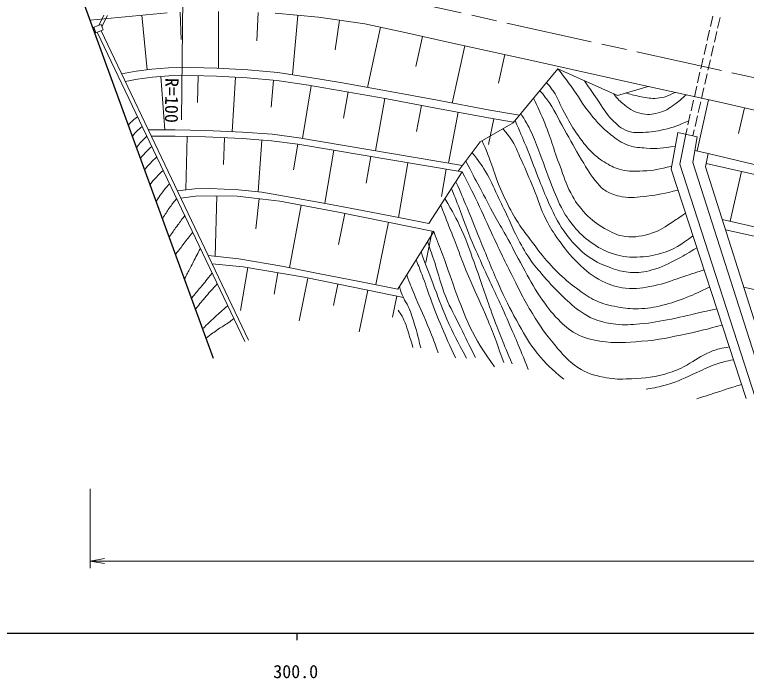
# Model space of a CAD drawing. Units: millimetres, scale not verified. Extents: x 40000 to 680000, y 20000 to 380000.
# Drawn here: x 328816 to 430425, y 198715 to 290844 of the extents above; entities that cross this region are included whole.
import ezdxf
from ezdxf.enums import TextEntityAlignment as Align

# ---------------------------------------------------------------- set-up
doc = ezdxf.new("R2010")
doc.units = ezdxf.units.MM
doc.header["$LTSCALE"] = 1000
doc.linetypes.add('CHAIN', pattern=[18.5, 12, -1.5, 3.5, -1.5])
for name, color, linetype, lineweight in [('M-BGD-RSTR', 5, 'Continuous', 25), ('M-BMK', 2, 'CHAIN', 13), ('M-STR-HTXT', 7, 'Continuous', 13), ('M-TTL-BAND', 7, 'Continuous', 25), ('M-WORK', 1, 'Continuous', 13)]:
    doc.layers.add(name, color=color, linetype=linetype, lineweight=lineweight)
doc.styles.add('ＭＳ ゴシック', font='')
doc.styles.get('ＭＳ ゴシック').set_extended_font_data('MS Gothic')

# ---------------------------------------------------------------- blocks, each defined once
blk = doc.blocks.new('open_arrow')
at = {"color": 0, "linetype": 'Continuous', "lineweight": -2}
blk.add_lwpolyline([(7.5, 1.25), (0, 0), (7.5, -1.25)], dxfattribs=at)

msp = doc.modelspace()

# ---------------------------------------------------------------- linework, layer by layer
at = {"layer": 'M-BGD-RSTR'}
msp.add_line((356416, 243106), (337594, 294785), dxfattribs=at)
at = {"layer": 'M-BMK'}
msp.add_line((379113, 293681), (452610, 277408), dxfattribs=at)
at = {"layer": 'M-STR-HTXT'}
for p, q in [((352194, 296240), (352000, 276241)), ((339314, 225000), (339314, 214000)), ((339314, 215000), (545886, 215000))]:
    msp.add_line(p, q, dxfattribs=at)
at = {"layer": 'M-TTL-BAND'}
for p, q in [((40000, 205000), (579000, 205000)), ((368000, 205000), (368000, 204000))]:
    msp.add_line(p, q, dxfattribs=at)
at = {"layer": 'M-WORK'}
for p, q in [((339314, 290061), (350014, 291113)), ((340492, 289329), (341224, 290766)), ((340944, 289211), (341711, 290716)), ((346463, 290764), (347208, 283176)), ((351781, 291187), (351940, 287378)), ((357115, 291299), (357115, 283397)), ((362643, 291148), (362448, 287202)), ((364986, 291033), (371033, 290473)), ((368158, 290739), (367396, 282497)), ((425437, 289192), (425772, 290654)), ((371033, 290473), (377453, 289567)), ((373912, 290067), (373334, 285969)), ((426430, 288971), (426765, 290433)), ((340851, 289462), (339832, 289083)), ((339832, 289083), (340109, 288341)), ((340109, 288341), (341127, 288720)), ((340813, 288603), (361304, 245652)), ((341127, 288720), (340851, 289462)), ((377453, 289567), (383634, 288235)), ((379621, 289100), (377820, 280743)), ((424990, 287243), (425325, 288705)), ((340293, 288410), (360784, 245459)), ((383634, 288235), (389202, 286983)), ((385468, 287823), (384530, 283653)), ((425983, 287022), (426318, 288484)), ((389202, 286983), (401057, 284372)), ((424543, 285293), (424878, 286755)), ((391309, 286519), (389559, 278575)), ((425536, 285073), (425871, 286535)), ((396870, 285295), (395995, 281323)), ((424095, 283344), (424431, 284806)), ((425089, 283123), (425424, 284585)), ((350189, 283439), (353285, 283498)), ((353285, 283498), (356891, 283409)), ((401057, 284372), (416189, 281016)), ((343674, 282608), (345690, 282977)), ((345690, 282977), (347857, 283261)), ((347857, 283261), (350189, 283439)), ((356891, 283409), (361207, 283161)), ((361207, 283161), (365363, 282806)), ((365363, 282806), (369803, 282131)), ((404245, 283339), (398021, 275822)), ((412524, 279611), (404245, 283339)), ((423648, 281395), (423984, 282857)), ((424642, 281174), (424977, 282636)), ((344164, 281580), (345861, 281890)), ((345861, 281890), (347970, 282167)), ((347970, 282167), (350242, 282340)), ((349115, 282254), (349677, 274870)), ((350242, 282340), (353282, 282398)), ((353282, 282398), (356846, 282310)), ((354294, 282373), (354203, 278671)), ((356846, 282310), (361128, 282064)), ((359473, 282159), (359037, 274595)), ((361128, 282064), (365233, 281713)), ((364761, 281753), (364438, 277978)), ((365233, 281713), (369629, 281044)), ((369803, 282131), (374047, 281420)), ((370007, 280981), (368782, 273659)), ((369629, 281044), (373859, 280336)), ((374047, 281420), (380477, 280266)), ((416807, 280879), (412524, 279611)), ((416189, 281016), (427138, 278591)), ((423201, 279445), (423537, 280907)), ((424195, 279224), (424530, 280686)), ((373859, 280336), (380279, 279184)), ((375130, 280108), (374474, 276455)), ((380477, 280266), (387528, 278952)), ((380245, 279190), (378942, 271934)), ((380279, 279184), (387327, 277870)), ((387528, 278952), (394809, 277602)), ((422754, 277496), (423089, 278958)), ((425175, 279026), (423602, 271920)), ((423747, 277275), (424083, 278737)), ((427138, 278591), (442297, 275128)), ((385317, 278245), (384642, 274621)), ((387327, 277870), (394617, 276519)), ((394809, 277602), (398916, 276903)), ((430145, 277905), (429334, 274357)), ((390391, 277302), (389077, 270214)), ((394617, 276519), (398106, 275925)), ((422307, 275546), (422642, 277008)), ((423300, 275326), (423636, 276788)), ((398021, 275822), (393463, 273173)), ((395350, 276369), (394627, 272837)), ((347363, 274875), (351119, 274867)), ((351119, 274867), (355364, 274761)), ((355364, 274761), (360479, 274530)), ((360479, 274530), (364564, 274245)), ((420927, 274501), (419989, 269386)), ((420927, 274501), (423610, 273905)), ((422012, 274260), (422195, 275059)), ((423005, 274039), (423189, 274838)), ((347793, 273974), (351107, 273967)), ((351107, 273967), (355333, 273861)), ((352792, 273925), (352606, 266517)), ((355333, 273861), (360428, 273631)), ((357976, 273742), (357809, 270041)), ((360428, 273631), (364473, 273350)), ((363154, 273441), (362654, 266263)), ((364473, 273350), (368123, 272858)), ((364564, 274245), (368258, 273748)), ((368258, 273748), (390995, 269888)), ((421208, 270104), (422012, 274260)), ((423610, 273905), (422971, 270317)), ((368154, 272853), (367556, 269305)), ((368123, 272858), (390401, 269097)), ((393463, 273173), (390401, 269097)), ((373121, 272016), (371882, 264663)), ((425140, 271579), (423270, 271993)), ((424749, 269697), (425140, 271579)), ((425140, 271579), (432314, 269844)), ((378268, 271149), (377648, 267472)), ((383415, 270281), (382137, 262699)), ((422971, 270317), (433608, 237101)), ((388722, 269387), (388083, 265596)), ((419989, 269386), (430396, 237581)), ((431638, 237735), (421208, 270104)), ((435138, 236995), (424749, 269697)), ((424846, 270163), (432025, 268576)), ((390969, 269008), (386318, 261842)), ((390401, 269097), (390969, 269008)), ((429728, 269084), (428198, 262161)), ((353816, 266673), (351423, 266365)), ((355912, 266708), (353816, 266673)), ((359890, 266548), (355912, 266708)), ((363158, 266211), (359890, 266548)), ((351908, 265347), (353941, 265625)), ((353941, 265625), (356764, 265714)), ((356888, 265711), (356684, 257289)), ((356764, 265714), (359695, 265643)), ((359695, 265643), (363265, 265252)), ((362766, 265307), (362307, 261120)), ((366284, 265660), (363158, 266211)), ((363265, 265252), (365627, 264950)), ((371967, 264648), (366284, 265660)), ((365627, 264950), (373797, 263440)), ((368590, 264402), (366984, 255712)), ((378113, 263476), (371967, 264648)), ((374670, 263262), (373785, 258933)), ((373797, 263440), (387011, 260741)), ((382624, 262606), (378113, 263476)), ((386318, 261842), (382624, 262606)), ((427061, 262420), (440104, 259448)), ((380731, 262024), (378962, 253364)), ((387011, 260741), (382047, 252740)), ((386792, 260785), (385908, 256456)), ((427513, 260996), (444633, 257123)), ((359935, 256940), (355702, 257395)), ((356236, 256277), (360547, 255848)), ((365902, 255928), (359935, 256940)), ((361205, 255734), (360177, 249795)), ((360547, 255848), (369019, 254382)), ((370724, 254969), (365902, 255928)), ((365362, 255015), (364848, 252046)), ((369516, 254283), (368321, 248329)), ((369019, 254382), (376052, 252971)), ((376958, 253770), (370724, 254969)), ((373684, 253446), (373087, 250469)), ((382047, 252740), (376958, 253770)), ((430050, 253010), (434797, 251920)), ((376052, 252971), (382792, 251559)), ((377849, 252594), (376641, 246831)), ((381883, 251749), (381280, 248867))]:
    msp.add_line(p, q, dxfattribs=at)
for points, knots in [([(404245, 283339), (405144, 282184), (405377, 281872), (406081, 280915), (407171, 279434), (407594, 278464), (408772, 277052), (409762, 275866), (410343, 275203), (411543, 274228), (412455, 273487), (413016, 273070), (414127, 272683), (415031, 272368), (415596, 272389), (416551, 272310), (418119, 272180), (418747, 272322), (420571, 272562)], [0, 0, 0, 0, 1, 1, 1, 2, 2, 2, 3, 3, 3, 4, 4, 4, 5, 5, 5, 6, 6, 6, 6]), ([(407934, 281678), (408780, 280426), (409001, 280101), (409704, 279103), (410490, 277989), (410795, 277247), (411756, 276280), (412512, 275517), (412984, 275047), (413994, 274681), (414760, 274403), (415257, 274474), (416072, 274495), (417216, 274524), (417858, 274646), (418975, 274894), (420372, 275204), (420885, 275447), (422434, 276100)], [0, 0, 0, 0, 1, 1, 1, 2, 2, 2, 3, 3, 3, 4, 4, 4, 5, 5, 5, 6, 6, 6, 6]), ([(402676, 281445), (403131, 280915), (403256, 280729), (403594, 280246), (404358, 279150), (404512, 278374), (405165, 277209), (405784, 276106), (406076, 275451), (406808, 274420), (407611, 273290), (408047, 272627), (409046, 271667), (409717, 271022), (410145, 270702), (410947, 270229), (411728, 269768), (412198, 269526), (413078, 269305), (414210, 269021), (414895, 269111), (416062, 269145), (417647, 269192), (418264, 269380), (420067, 269809)], [0, 0, 0, 0, 1, 1, 1, 2, 2, 2, 3, 3, 3, 4, 4, 4, 5, 5, 5, 6, 6, 6, 7, 7, 7, 8, 8, 8, 8]), ([(401737, 280310), (402198, 279792), (402320, 279614), (402673, 279151), (403821, 277642), (404166, 276598), (405110, 274955), (406068, 273288), (406543, 272318), (407548, 270679), (408358, 269358), (408761, 268565), (409786, 267402), (410190, 266943), (410413, 266652), (410945, 266350), (411740, 265898), (412258, 265751), (413156, 265577), (414474, 265322), (415255, 265537), (416592, 265657), (418313, 265812), (418947, 265999), (420936, 266492)], [0, 0, 0, 0, 1, 1, 1, 2, 2, 2, 3, 3, 3, 4, 4, 4, 5, 5, 5, 6, 6, 6, 7, 7, 7, 8, 8, 8, 8]), ([(412003, 279846), (412593, 279098), (412848, 278821), (413514, 278304), (414374, 277637), (414944, 277259), (416018, 277079), (416986, 276916), (417579, 277020), (418522, 277292), (419437, 277555), (419858, 277958), (420627, 278517), (421218, 278947), (421428, 279126), (422062, 279715)], [0, 0, 0, 0, 1, 1, 1, 2, 2, 2, 3, 3, 3, 4, 4, 4, 5, 5, 5, 5]), ([(413727, 279967), (414683, 279681), (414981, 279593), (415805, 279450), (416660, 279301), (417151, 279170), (418016, 279237), (419054, 279316), (419507, 279561), (420553, 280050)], [0, 0, 0, 0, 1, 1, 1, 2, 2, 2, 3, 3, 3, 3]), ([(400874, 279267), (401556, 277844), (401726, 277435), (402233, 276243), (403278, 273785), (403599, 272305), (404551, 269810), (405108, 268350), (405306, 267478), (406029, 266093), (406671, 264865), (407153, 264222), (408107, 263216), (409004, 262272), (409608, 261813), (410745, 261178), (411785, 260597), (412397, 260183), (413582, 260059), (415069, 259904), (415953, 260090), (417378, 260539), (418584, 260918), (419147, 261421), (420216, 262097), (420920, 262543), (421163, 262704), (421981, 263298)], [0, 0, 0, 0, 1, 1, 1, 2, 2, 2, 3, 3, 3, 4, 4, 4, 5, 5, 5, 6, 6, 6, 7, 7, 7, 8, 8, 8, 9, 9, 9, 9]), ([(344613, 275512), (344879, 275814), (344961, 275907), (345211, 276133), (345462, 276361), (345564, 276433), (345894, 276668)], [0, 0, 0, 0, 1, 1, 1, 2, 2, 2, 2]), ([(399093, 277116), (399572, 276393), (399703, 276167), (400053, 275535), (400627, 274497), (400847, 273862), (401296, 272765), (402090, 270824), (402396, 269683), (403179, 267738), (403762, 266290), (404019, 265442), (404751, 264062), (405317, 262994), (405665, 262393), (406456, 261478), (407303, 260498), (407818, 259955), (408880, 259213), (409884, 258512), (410487, 258128), (411651, 257748), (412992, 257311), (413809, 257155), (415220, 257189), (416568, 257221), (417335, 257348), (418630, 257721), (420510, 258264), (421213, 258871), (423014, 260141)], [0, 0, 0, 0, 1, 1, 1, 2, 2, 2, 3, 3, 3, 4, 4, 4, 5, 5, 5, 6, 6, 6, 7, 7, 7, 8, 8, 8, 9, 9, 9, 10, 10, 10, 10]), ([(398299, 276157), (399052, 274439), (399247, 273988), (399825, 272585), (400520, 270901), (400854, 269935), (401530, 268243), (402020, 267019), (402253, 266316), (402800, 265117), (403408, 263785), (403700, 263006), (404470, 261760), (405186, 260601), (405633, 259965), (406566, 258972), (407407, 258075), (407913, 257570), (408963, 256929), (410055, 256263), (410729, 255971), (411947, 255580), (412853, 255289), (413377, 255111), (414327, 255065), (415498, 255007), (416178, 255097), (417311, 255402), (418793, 255801), (419552, 256260), (420916, 256965), (421973, 257511), (422340, 257724), (423556, 258484)], [0, 0, 0, 0, 1, 1, 1, 2, 2, 2, 3, 3, 3, 4, 4, 4, 5, 5, 5, 6, 6, 6, 7, 7, 7, 8, 8, 8, 9, 9, 9, 10, 10, 10, 11, 11, 11, 11]), ([(345171, 273981), (345463, 274328), (345549, 274430), (345814, 274694), (346080, 274959), (346182, 275045), (346530, 275336)], [0, 0, 0, 0, 1, 1, 1, 2, 2, 2, 2]), ([(396605, 274999), (397106, 274456), (397251, 274252), (397619, 273739), (398412, 272636), (398614, 271865), (399182, 270631), (399872, 269132), (400229, 268278), (400865, 266755), (401578, 265049), (401771, 264000), (402623, 262359), (403208, 261233), (403589, 260624), (404342, 259602), (405307, 258290), (405838, 257527), (407019, 256405), (408223, 255261), (408925, 254580), (410416, 253847), (411599, 253266), (412339, 253007), (413652, 252888), (415181, 252750), (416062, 252918), (417569, 253208), (419076, 253498), (419864, 253896), (421325, 254367), (422590, 254774), (422994, 254910), (424552, 255441)], [0, 0, 0, 0, 1, 1, 1, 2, 2, 2, 3, 3, 3, 4, 4, 4, 5, 5, 5, 6, 6, 6, 7, 7, 7, 8, 8, 8, 9, 9, 9, 10, 10, 10, 11, 11, 11, 11]), ([(345739, 272423), (346070, 272819), (346162, 272931), (346454, 273238), (346730, 273530), (346829, 273624), (347187, 273959)], [0, 0, 0, 0, 1, 1, 1, 2, 2, 2, 2]), ([(393739, 273333), (394202, 272283), (394323, 271992), (394664, 271120), (395125, 269943), (395270, 269242), (395730, 268065), (396284, 266647), (396608, 265854), (397293, 264495), (397884, 263321), (398257, 262680), (398980, 261582), (399501, 260791), (399847, 260385), (400419, 259628), (401185, 258614), (401584, 258021), (402408, 257053), (403305, 256000), (403822, 255414), (404841, 254478), (405703, 253686), (406231, 253290), (407185, 252613), (408060, 251993), (408531, 251589), (409512, 251157), (410623, 250667), (411301, 250502), (412496, 250286), (413634, 250081), (414288, 249989), (415444, 250020), (416761, 250056), (417499, 250205), (418783, 250500), (420107, 250803), (420821, 251092), (422087, 251583), (423385, 252087), (423828, 252309), (425333, 253056)], [0, 0, 0, 0, 1, 1, 1, 2, 2, 2, 3, 3, 3, 4, 4, 4, 5, 5, 5, 6, 6, 6, 7, 7, 7, 8, 8, 8, 9, 9, 9, 10, 10, 10, 11, 11, 11, 12, 12, 12, 13, 13, 13, 14, 14, 14, 14]), ([(346286, 270920), (346692, 271391), (346803, 271527), (347164, 271888), (347429, 272153), (347522, 272242), (347861, 272547)], [0, 0, 0, 0, 1, 1, 1, 2, 2, 2, 2]), ([(392334, 271671), (393272, 270507), (393562, 270129), (394223, 269056), (394977, 267830), (395226, 267047), (395856, 265753), (396426, 264584), (396742, 263928), (397295, 262751), (397789, 261700), (397999, 261079), (398538, 260051), (399192, 258807), (399543, 258094), (400350, 256943), (401055, 255937), (401512, 255417), (402321, 254492), (403288, 253388), (403832, 252767), (404897, 251757), (405905, 250801), (406469, 250244), (407632, 249484), (408369, 249002), (408807, 248744), (409639, 248454), (410651, 248100), (411256, 247993), (412320, 247868), (413609, 247716), (414348, 247817), (415642, 247921), (417370, 248060), (418326, 248268), (420029, 248596), (421739, 248925), (422678, 249199), (424380, 249573), (425142, 249740), (425382, 249793), (426333, 249998)], [0, 0, 0, 0, 1, 1, 1, 2, 2, 2, 3, 3, 3, 4, 4, 4, 5, 5, 5, 6, 6, 6, 7, 7, 7, 8, 8, 8, 9, 9, 9, 10, 10, 10, 11, 11, 11, 12, 12, 12, 13, 13, 13, 14, 14, 14, 14]), ([(346868, 269320), (347239, 269757), (347341, 269877), (347661, 270219), (347996, 270576), (348116, 270690), (348548, 271106)], [0, 0, 0, 0, 1, 1, 1, 2, 2, 2, 2]), ([(391454, 270499), (392400, 268723), (392636, 268279), (393393, 266856), (394205, 265330), (394635, 264461), (395471, 262949), (396062, 261880), (396425, 261299), (397016, 260231), (397963, 258524), (398422, 257529), (399379, 255827), (400301, 254184), (400757, 253223), (401812, 251662), (402691, 250361), (403210, 249632), (404316, 248518), (405171, 247657), (405674, 247154), (406740, 246573), (407945, 245917), (408743, 245757), (410097, 245534), (412325, 245168), (413626, 245341), (415878, 245508), (418360, 245692), (419731, 246026), (422165, 246547), (424093, 246959), (424750, 247125), (427065, 247762)], [0, 0, 0, 0, 1, 1, 1, 2, 2, 2, 3, 3, 3, 4, 4, 4, 5, 5, 5, 6, 6, 6, 7, 7, 7, 8, 8, 8, 9, 9, 9, 10, 10, 10, 11, 11, 11, 11]), ([(347620, 267256), (348018, 267763), (348134, 267911), (348496, 268301), (348849, 268680), (348983, 268803), (349445, 269226)], [0, 0, 0, 0, 1, 1, 1, 2, 2, 2, 2]), ([(390969, 269008), (391853, 267320), (392081, 266870), (392762, 265483), (393695, 263584), (394139, 262483), (395040, 260568), (396117, 258282), (396696, 256988), (397837, 254734), (398916, 252603), (399465, 251375), (400715, 249339), (401805, 247562), (402475, 246591), (403818, 244997), (404952, 243652), (405580, 242831), (407042, 241853), (408271, 241031), (409137, 240822), (410585, 240521), (411791, 240270), (412498, 240224), (413729, 240281), (415844, 240379), (417074, 240365), (419110, 240947), (420152, 241245), (420728, 241468), (421694, 241960), (423027, 242638), (423670, 243217), (425024, 243851), (425647, 244143), (426009, 244293), (426676, 244464), (427209, 244600), (427417, 244634), (428063, 244712)], [0, 0, 0, 0, 1, 1, 1, 2, 2, 2, 3, 3, 3, 4, 4, 4, 5, 5, 5, 6, 6, 6, 7, 7, 7, 8, 8, 8, 9, 9, 9, 10, 10, 10, 11, 11, 11, 12, 12, 12, 13, 13, 13, 13]), ([(348468, 264927), (348816, 265475), (348922, 265632), (349242, 266063), (349638, 266595), (349799, 266765), (350334, 267362)], [0, 0, 0, 0, 1, 1, 1, 2, 2, 2, 2]), ([(390091, 267656), (390849, 265918), (391040, 265469), (391633, 264061), (392468, 262073), (392885, 260938), (393711, 258946), (394722, 256503), (395233, 255109), (396348, 252712), (397264, 250743), (397788, 249641), (398865, 247756), (399768, 246178), (400248, 245261), (401383, 243840), (402637, 242271), (403272, 241758), (405059, 240244)], [0, 0, 0, 0, 1, 1, 1, 2, 2, 2, 3, 3, 3, 4, 4, 4, 5, 5, 5, 6, 6, 6, 6]), ([(400144, 241602), (398754, 245010), (398390, 245909), (397187, 248636), (396057, 251198), (395346, 252598), (394190, 255149), (393478, 256721), (393066, 257597), (392392, 259185), (391542, 261186), (391182, 262354), (390394, 264380), (390039, 265293), (389928, 265580), (389482, 266717)], [0, 0, 0, 0, 1, 1, 1, 2, 2, 2, 3, 3, 3, 4, 4, 4, 5, 5, 5, 5]), ([(349344, 262522), (349784, 263222), (349904, 263414), (350290, 263967), (350670, 264512), (350805, 264689), (351302, 265334)], [0, 0, 0, 0, 1, 1, 1, 2, 2, 2, 2]), ([(388577, 265323), (389734, 263329), (390070, 262725), (390873, 260984), (391790, 258996), (392120, 257804), (392871, 255749), (393843, 253092), (394271, 251562), (395269, 248915), (396242, 246333), (396593, 245493), (397906, 242362)], [0, 0, 0, 0, 1, 1, 1, 2, 2, 2, 3, 3, 3, 4, 4, 4, 4]), ([(396748, 242561), (395574, 245783), (395267, 246660), (394190, 249235), (393314, 251330), (392714, 252457), (391832, 254550), (390864, 256850), (390422, 258179), (389515, 260504), (388918, 262031), (388732, 262508), (387986, 264413)], [0, 0, 0, 0, 1, 1, 1, 2, 2, 2, 3, 3, 3, 4, 4, 4, 4]), ([(350275, 259967), (350776, 260686), (350906, 260872), (351320, 261445), (351750, 262039), (351891, 262227), (352437, 262953)], [0, 0, 0, 0, 1, 1, 1, 2, 2, 2, 2]), ([(351157, 257545), (351738, 258303), (351884, 258494), (352350, 259101), (352814, 259704), (352959, 259893), (353539, 260644)], [0, 0, 0, 0, 1, 1, 1, 2, 2, 2, 2]), ([(387011, 260741), (387636, 259164), (387793, 258750), (388276, 257467), (389081, 255328), (389401, 254081), (390234, 251952), (391029, 249920), (391384, 248734), (392392, 246797), (393425, 244811), (393925, 244119), (395469, 241962)], [0, 0, 0, 0, 1, 1, 1, 2, 2, 2, 3, 3, 3, 4, 4, 4, 4]), ([(392791, 243241), (391777, 245302), (391522, 245821), (390713, 247477), (389914, 249114), (389369, 249988), (388675, 251673), (387933, 253476), (387785, 254582), (387157, 256428), (386769, 257566), (386643, 257934), (386137, 259333)], [0, 0, 0, 0, 1, 1, 1, 2, 2, 2, 3, 3, 3, 4, 4, 4, 4]), ([(352383, 254179), (352786, 254895), (352891, 255085), (353203, 255673), (353570, 256367), (353742, 256773), (354109, 257467), (354302, 257833), (354364, 257951), (354609, 258401)], [0, 0, 0, 0, 1, 1, 1, 2, 2, 2, 3, 3, 3, 3]), ([(385250, 257903), (386032, 255806), (386232, 255272), (386877, 253591), (387628, 251634), (387992, 250514), (388835, 248596), (389790, 246423), (390191, 245699), (391553, 243161)], [0, 0, 0, 0, 1, 1, 1, 2, 2, 2, 3, 3, 3, 3]), ([(390034, 243201), (389081, 245238), (388820, 245787), (388116, 247477), (387471, 249023), (387141, 249902), (386557, 251473), (386090, 252732), (385882, 253457), (385399, 254710), (385083, 255528), (384977, 255795), (384563, 256795)], [0, 0, 0, 0, 1, 1, 1, 2, 2, 2, 3, 3, 3, 4, 4, 4, 4]), ([(353371, 251465), (353982, 252199), (354135, 252384), (354624, 252973), (355262, 253745), (355461, 253987), (356255, 254951)], [0, 0, 0, 0, 1, 1, 1, 2, 2, 2, 2]), ([(383274, 254718), (383738, 253440), (383871, 253100), (384280, 252072), (384959, 250364), (385464, 249459), (386158, 247756), (386764, 246269), (386950, 245775), (387636, 243920)], [0, 0, 0, 0, 1, 1, 1, 2, 2, 2, 3, 3, 3, 3]), ([(353926, 249944), (354633, 250830), (354822, 251068), (355423, 251766), (356008, 252446), (356209, 252664), (356960, 253474)], [0, 0, 0, 0, 1, 1, 1, 2, 2, 2, 2]), ([(385199, 244600), (384774, 246395), (384679, 246915), (384200, 248356), (383940, 249136), (383821, 249586), (383485, 250336), (383261, 250837), (383025, 251062), (382792, 251559), (382526, 252128), (382464, 252362), (382255, 253076)], [0, 0, 0, 0, 1, 1, 1, 2, 2, 2, 3, 3, 3, 4, 4, 4, 4]), ([(354921, 247211), (355720, 248012), (355937, 248228), (356613, 248853), (357299, 249488), (357536, 249688), (358411, 250433)], [0, 0, 0, 0, 1, 1, 1, 2, 2, 2, 2]), ([(382064, 249803), (382478, 249212), (382619, 249011), (382881, 248454), (383140, 247902), (383201, 247557), (383396, 246979), (383700, 246077), (383785, 245779), (384124, 244653)], [0, 0, 0, 0, 1, 1, 1, 2, 2, 2, 3, 3, 3, 3]), ([(355390, 245922), (356189, 246542), (356408, 246718), (357092, 247183), (357624, 247545), (357959, 247692), (358478, 248072), (358786, 248297), (358893, 248377), (359251, 248672)], [0, 0, 0, 0, 1, 1, 1, 2, 2, 2, 3, 3, 3, 3]), ([(416521, 238863), (417825, 239058), (418241, 239155), (419318, 239449), (421042, 239920), (421905, 240489), (423554, 241180), (424650, 241640), (425218, 242019), (426351, 242379), (427229, 242658), (427566, 242738), (428640, 242946)], [0, 0, 0, 0, 1, 1, 1, 2, 2, 2, 3, 3, 3, 4, 4, 4, 4]), ([(423554, 237504), (425081, 238013), (425467, 238144), (426698, 238543), (427540, 238816), (428010, 238975), (428855, 239236), (429210, 239345), (429323, 239380), (429764, 239512)], [0, 0, 0, 0, 1, 1, 1, 2, 2, 2, 3, 3, 3, 3])]:
    msp.add_open_spline(points, degree=3, knots=knots, dxfattribs=at)

# ---------------------------------------------------------------- block references
at = {"layer": 'M-STR-HTXT', "xscale": 267, "yscale": 267}
msp.add_blockref('open_arrow', (339314, 215000), dxfattribs=at)

# ---------------------------------------------------------------- texts
at = {"layer": 'M-STR-HTXT', "style": 'ＭＳ ゴシック'}
msp.add_text('R=100', height=1833, rotation=269.445, dxfattribs=at).set_placement((350636, 278939), align=Align.MIDDLE_CENTER)
at = {"layer": 'M-TTL-BAND', "style": 'ＭＳ ゴシック'}
msp.add_text('300.0', height=1833, dxfattribs=at).set_placement((367844, 198195), align=Align.BOTTOM_CENTER)

doc.saveas('drawing.dxf')
